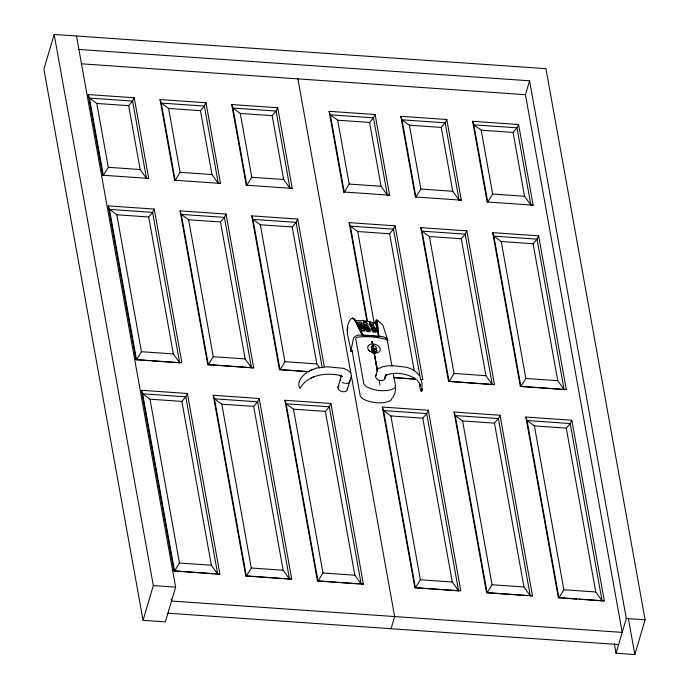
<?xml version="1.0" encoding="UTF-8"?>
<svg xmlns="http://www.w3.org/2000/svg" width="689" height="689" viewBox="0 0 689 689"><rect width="100%" height="100%" fill="white"/><g stroke="black" fill="none" stroke-linecap="round" stroke-linejoin="round"><path stroke-width="1.03" d="M340.392 378.959L340.711 380.698M419.997 384.462C419.136 386.391 421.634 396.58 422.081 388.579L421.806 390.689L422.03 383.618L420.962 379.2M395.701 388.148L394.875 393.204L392.747 397.794M362.69 327.413L360.597 327.309M374.403 328.188L371.311 328.059M352.518 351.089L350.804 351.209L353.603 337.834A7.906 5.96 -38 0 1 356.351 335.853L356.85 335.638A7.028 5.443 -34.7 0 1 359.374 335.087L362.896 335L363.094 335.689L364.834 335.741A67.634 22.444 8.9 0 1 376.582 336.559L378.313 336.749L378.399 336.258L376.168 319.92L375.548 323.701M352.535 350.994L350.804 351.209C349.926 340.986 343.225 327.921 351.011 318.895M387.339 342.269L387.778 340.211L382.826 325.019L377.365 320.127M378.313 336.749L378.769 336.111L382.593 336.706A7.028 6.115 3.6 0 1 385.117 337.601L385.573 337.886M352.613 318.154L355.024 320.109L362.75 335.233M355.076 320.695L362.492 335.672L363.301 335.207L355.395 320.239L354.043 318.602L352.863 318.551M614.33 643.715L616.044 653.241L634.836 654.55L645.102 619.79L545.938 68.667L54.164 34.45L43.898 69.21L143.062 620.333L165.377 621.891L175.635 587.131L76.479 36M143.062 620.333L153.328 585.572L54.164 34.45M337.954 387.227L341.529 375.126M347.342 389.604L351.562 375.298M372.611 344.655L372.077 341.391L377.555 370.923M375.651 376.013L377.434 369.984M379.243 380.319L379.863 384.97M385.039 378.39L386.167 374.558L385.315 375.686C394.203 371.138 406.252 373.636 414.856 378.209M171.156 598.913L171.535 601.032L622.201 632.39L525.457 94.703L529.565 80.802L78.89 49.444M391.051 628.721L394.642 616.552L297.898 78.873M616.044 653.241L626.31 618.481L529.565 80.802M347.041 330.324L347.997 327.516M363.094 335.689L363.224 335.121M134.2 97.76L132.581 101.085L128.671 105.675L140.16 169.52L146.49 178.373L148.712 178.417L134.2 97.76L88.226 94.565L102.739 175.213L103.333 175.376L108.276 167.306L96.787 103.453L89.432 98.079L88.226 94.565M149.143 360.657L135.922 359.624L108.259 205.882L154.233 209.077L152.613 212.401L148.695 216.992L173.335 353.931L179.674 362.784L151.253 360.803M206.011 102.756L204.392 106.08L200.473 110.671L211.962 174.524L218.292 183.369L220.523 183.412L206.011 102.756L160.037 99.56L174.55 180.217L175.144 180.372L180.079 172.302L168.59 108.449L161.235 103.074L160.037 99.56M277.701 107.742L276.082 111.067L272.164 115.657L283.653 179.51L289.983 188.355L292.214 188.398L277.701 107.742L231.728 104.547L246.24 185.203L246.834 185.358L251.769 177.288L240.28 113.435L232.925 108.061L231.728 104.547M226.035 214.072L224.416 217.397L220.506 221.987L245.146 358.926L251.476 367.78L253.698 367.823L226.035 214.072L180.062 210.877L207.725 364.619L251.476 367.78L224.416 217.397L181.267 214.391L180.062 210.877M187.408 393.488L185.789 396.812L181.879 401.403L211.359 565.23L217.69 574.075L219.912 574.118L187.408 393.488L141.443 390.293L173.938 570.923L217.69 574.075L185.789 396.812L142.64 393.807L141.443 390.293M308.431 371.741L279.415 369.605L251.752 215.864L297.726 219.068L296.106 222.383L292.196 226.974L316.837 363.913L319.713 367.943M375.109 114.52L373.481 117.845L369.571 122.435L381.06 186.288L387.39 195.133L389.612 195.176L375.109 114.52L329.135 111.325L343.647 191.981L344.242 192.136L349.177 184.066L337.688 120.213L330.332 114.839L329.135 111.325M213.245 395.288L214.443 398.802L257.6 401.808L289.492 579.07L245.749 575.918L213.245 395.288L259.219 398.483L257.6 401.808L253.681 406.398L283.162 570.225L289.492 579.07L290.982 579.096M446.791 119.507L445.172 122.831L441.261 127.422L452.751 191.275L459.081 200.12L461.303 200.163L446.791 119.507L400.817 116.312L415.329 196.968L415.923 197.123L420.867 189.053L409.378 125.2L402.023 119.826L400.817 116.312M366.97 321.625L349.159 222.642L395.133 225.837L393.514 229.161L389.604 233.752L414.235 370.691M330.909 403.47L329.29 406.794L325.372 411.385L354.852 575.212L361.182 584.057L363.404 584.1L330.909 403.47L284.936 400.275L317.44 580.905L339.083 582.524M518.602 124.511L516.983 127.827L513.064 132.417L524.553 196.27L530.892 205.115L533.114 205.158L518.602 124.511L472.628 121.307L487.14 201.963L487.734 202.118L492.678 194.048L481.189 130.204L473.825 124.821L472.628 121.307M466.823 230.832L465.204 234.148L461.286 238.738L485.926 375.677L492.265 384.531L494.487 384.574L466.823 230.832L420.85 227.628L448.513 381.37L492.265 384.531L465.204 234.148L422.047 231.142L420.85 227.628M428.317 410.248L426.698 413.572L422.779 418.163L452.26 581.99L458.59 590.835L414.838 587.683L382.343 407.053L428.317 410.248L460.812 590.878L414.838 587.683M538.634 235.827L537.007 239.143L533.097 243.734L557.737 380.681L564.067 389.526L566.289 389.569L538.634 235.827L492.661 232.624L520.324 386.374L564.067 389.526L537.007 239.143L493.858 236.146L492.661 232.624M500.007 415.234L498.388 418.559L494.469 423.149L523.95 586.976L530.28 595.821L532.502 595.864L500.007 415.234L454.034 412.039L486.529 592.669L527.119 595.606M571.81 420.23L570.191 423.554L566.28 428.145L595.752 591.972L602.083 600.825L604.313 600.86L571.81 420.23L525.836 417.034L558.34 597.664L576.822 599.06M371.845 349.573L373.266 348.324A2.48 1.645 16.4 0 1 375.186 348.651L375.772 348.97M179.674 362.784L152.613 212.401L109.456 209.396L116.82 214.77L141.452 351.717L136.517 359.779L109.456 209.396L108.259 205.882M188.622 219.765L213.263 356.713L208.319 364.774L181.267 214.391L188.622 219.765L220.506 221.987M322.211 367.47L296.106 222.383L252.958 219.378L260.313 224.76L284.953 361.699L280.01 369.769L252.958 219.378L251.752 215.864M149.995 399.181L179.476 563.008L174.532 571.078L142.64 393.807L149.995 399.181L181.879 401.403M221.806 404.176L251.278 568.003L246.343 576.073L214.443 398.802L221.806 404.176L253.681 406.398M361.182 584.057L329.29 406.794L286.133 403.788L293.497 409.163L322.969 572.99L318.025 581.06L286.133 403.788L284.936 400.275M429.411 236.525L454.051 373.464L449.107 381.534L422.047 231.142L429.411 236.525L461.286 238.738M501.213 241.52L525.853 378.459L520.91 386.529L493.858 236.146L501.213 241.52L533.097 243.734M458.59 590.835L426.698 413.572L383.54 410.566L390.896 415.941L420.376 579.768L415.433 587.838L383.54 410.566L382.343 407.053M530.28 595.821L498.388 418.559L455.231 415.553L462.586 420.927L492.067 584.754L487.123 592.824L455.231 415.553L454.034 412.039M578.932 599.206L602.083 600.825L570.191 423.554L527.033 420.548L534.397 425.923L563.869 589.75L558.934 597.819L527.033 420.548L525.836 417.034M376.745 322.306L377.193 322.573C376.797 315.364 375.031 325.871 375.686 323.589M373.765 349.823L373.817 350.486M371.982 349.168L372.267 348.772L371.982 349.168A2.834 1.886 16.4 0 0 372.06 350.58L373.481 351.838A2.48 1.645 16.4 0 0 375.419 352.096L376.435 351.571M376.418 351.64L376.737 351.192M306.726 372.637C301.877 376.005 296.339 382.335 299.956 388.45C307.432 374.937 326.164 372.017 340.754 375.634L339.987 375.436L342.097 376.547L340.736 375.376L341.839 376.866L341.511 376.03M368.977 323.959C368.107 326.121 375.005 326.784 373.085 324.286M365.945 329.928C365.058 332.193 372.258 332.606 369.924 330.212M371.121 328.481C370.251 330.642 377.141 331.306 375.229 328.808M378.295 368.856C386.443 363.611 396.683 366.367 405.666 367.108C410.911 368.236 416.035 370.932 419.136 375.427M373.593 322.745L376.142 323.503L378.7 334.329M352.2 318.74L351.898 318.37L352.656 318.206M351.898 318.37L352.415 318.275M309.68 370.828L316.501 368.072L327.619 366.789L343.725 368.391L347.997 370.415L350.598 372.835M309.68 370.82L313.03 369.27M310.989 377.994L314.089 376.599M355.214 321.048L353.655 318.671L352.372 318.18M374.652 350.727L374.868 349.934M372.689 348.565L373.249 348.393M375.436 352.019L375.996 351.855M357.272 323.141C356.316 325.165 363.215 326.035 361.415 323.511M362.802 323.529C361.932 325.69 368.822 326.353 366.91 323.856M358.246 325.975L358.452 327.077M363.766 326.353L364.137 327.559M364.937 328.05C364.059 330.255 371.095 330.823 368.985 328.343M372.129 330.358C371.164 332.442 378.295 333.2 376.177 330.651M355.662 320.738L362.474 320.574L370.036 321.737M345.697 383.506L347.962 383.213A4.849 3.212 16.4 0 0 349.788 380.474M420.574 379.544L422.796 379.587L395.133 225.837M362.888 335.155L364.963 335.216A67.634 22.444 8.9 0 1 376.711 336.034L379.174 336.301M81.224 63.793L525.457 94.703M96.787 103.453L128.671 105.675M168.59 108.449L200.473 110.671M240.28 113.435L272.164 115.657M337.688 120.213L369.571 122.435M409.378 125.2L441.261 127.422M481.189 130.204L513.064 132.417M108.276 167.306L140.16 169.52M180.079 172.302L211.962 174.524M251.769 177.288L283.653 179.51M349.177 184.066L381.06 186.288M420.867 189.053L452.751 191.275M492.678 194.048L524.553 196.27M102.739 175.213L148.712 178.417M174.55 180.217L220.523 183.412M246.24 185.203L292.214 188.398M343.647 191.981L389.612 195.176M415.329 196.968L461.303 200.163M487.14 201.963L533.114 205.158M116.82 214.77L148.695 216.992M260.313 224.76L292.196 226.974M349.159 222.642L350.356 226.156L357.72 231.53L389.604 233.752M361.768 329.006L359.615 328.774M141.452 351.717L173.335 353.931M213.263 356.713L245.146 358.926M284.953 361.699L316.837 363.913M454.051 373.464L485.926 375.677M525.853 378.459L557.737 380.681M135.922 359.624L181.896 362.827L154.233 209.077M207.725 364.619L253.698 367.823M279.415 369.605L309.352 371.69M393.927 377.581L416.38 379.139M420.66 379.432L422.796 379.587M448.513 381.37L494.487 384.574M520.324 386.374L566.289 389.569M394.254 377.71L415.312 379.183M293.497 409.163L325.372 411.385M390.896 415.941L422.779 418.163M462.586 420.927L494.469 423.149M534.397 425.923L566.28 428.145M179.476 563.008L211.359 565.23M251.278 568.003L283.162 570.225M322.969 572.99L354.852 575.212M420.376 579.768L452.26 581.99M492.067 584.754L523.95 586.976M563.869 589.75L595.752 591.972M173.938 570.923L219.912 574.118M245.749 575.918L291.723 579.113L259.219 398.483M317.44 580.905L363.404 584.1M486.529 592.669L532.502 595.864M558.34 597.664L604.313 600.86M341.184 582.67L359.081 583.91M153.328 585.572L175.635 587.131M626.31 618.481L645.102 619.79M167.944 613.201L618.61 644.551M374.187 349.745L375.023 350.374M374.497 350.667L373.981 350.52M363.215 321.152L365.118 321.444M366.212 320.996L373.671 322.753M364.403 329.824L364.877 330.987L360.666 330.694M344.457 383.308L342.192 382.292M375.204 348.582L376.642 349.771M373.498 351.769L372.422 351.046M363.456 327.964L363.87 329.066M372.783 351.864L371.939 350.994M417.026 379.975L419.722 383.756L420.238 385.418L419.429 383.179L420.212 386.124L420.032 384.402M376.263 349.375L376.625 349.84A2.834 1.886 16.4 0 1 376.719 351.269M357.255 324.812L359.253 328.601M376.694 320.29L377.055 321.565M375.884 323.597L378.657 335.293M628.368 618.584L634.836 654.55M530.892 205.115L516.983 127.827L473.825 124.821L487.734 202.118M459.081 200.12L445.172 122.831L402.023 119.826L415.923 197.123M387.39 195.133L373.481 117.845L330.332 114.839L344.242 192.136M420.385 378.485L393.514 229.161L350.356 226.156L367.513 321.47M391.989 366.307L387.502 341.331A3.187 2.11 16.4 0 0 384.85 339.048L382.094 338.42A56.412 37.447 16.4 0 0 360.269 336.895L357.677 337.162A3.187 2.11 16.4 0 0 355.791 339.126L363.835 383.825A7.484 4.969 16.4 0 0 367.952 387.425L369.338 388.036A25.906 17.199 16.4 0 0 391.43 389.578L392.635 389.147A7.484 4.969 16.4 0 0 395.538 386.029L393.298 373.576M357.72 231.53L374.205 323.175M372.077 341.399L373.404 348.763M373.972 351.924L377.383 370.854M373.938 352.027L377.348 370.966M297.726 219.068L324.252 366.488M289.983 188.355L276.082 111.067L232.925 108.061L246.834 185.358M218.292 183.369L204.392 106.08L161.235 103.074L175.144 180.372M146.49 178.373L132.581 101.085L89.432 98.079L103.333 175.376M377.176 321.574L378.847 336.525M377.693 326.758L377.942 328.877M378.321 332.064L378.571 334.191M347.023 387.864A4.849 3.212 16.4 0 1 342.011 391.576A4.849 3.212 16.4 0 1 338.902 385.806M391.946 398.199A7.484 4.969 16.4 0 1 389.044 401.308L387.838 401.739A25.906 17.199 16.4 0 1 365.747 400.206L364.36 399.594A7.484 4.969 16.4 0 1 360.244 395.986L352.2 351.295A3.187 2.11 16.4 0 1 352.191 350.822M385.573 337.886A7.906 6.89 9.2 0 1 387.769 340.211M384.729 376.65A4.849 3.212 16.4 0 1 379.717 380.362L378.519 379.949A4.849 3.212 16.4 0 1 376.599 374.592M375.402 353.345A6.511 4.323 16.4 0 1 372.112 352.759M369.295 351.123A6.511 4.323 16.4 0 1 368.322 350.029M374.024 352.398A2.48 1.645 16.4 0 1 373.378 352.182M357.712 322.383C359.193 326.595 365.661 320.971 357.712 322.383M358.685 325.208C360.132 329.394 366.626 323.856 358.719 325.191M359.847 326.905C361.51 331.237 367.607 325.277 359.847 326.905M360.864 328.782C362.268 332.959 368.856 327.421 360.898 328.765M363.241 322.762C364.636 326.939 371.233 321.401 363.275 322.745M364.205 325.596C365.403 329.618 372.482 324.476 364.24 325.57M365.377 327.292C366.781 331.461 373.369 325.931 365.411 327.266M366.384 329.17C368.047 333.502 374.144 327.542 366.384 329.17M369.416 323.193C370.889 327.404 377.365 321.789 369.416 323.193M370.389 326.026C371.905 330.246 378.287 324.622 370.389 326.026M371.56 327.723C373.033 331.934 379.501 326.31 371.56 327.723M372.568 329.6C374.049 333.812 380.517 328.188 372.568 329.6M372.353 345.757L371.862 346.007A2.834 1.886 16.4 0 0 371.268 347.265L372.715 348.987A8.44 5.598 16.4 0 1 375.738 348.953A2.834 1.886 16.4 0 0 376.323 347.695L375.436 346.309A2.48 1.645 16.4 0 0 373.584 345.611L372.353 345.757M369.399 350.77A6.511 4.323 16.4 0 0 380.113 350.684A6.511 4.323 16.4 0 0 372.516 343.923A6.511 4.323 16.4 0 0 369.399 350.77"/></g></svg>
